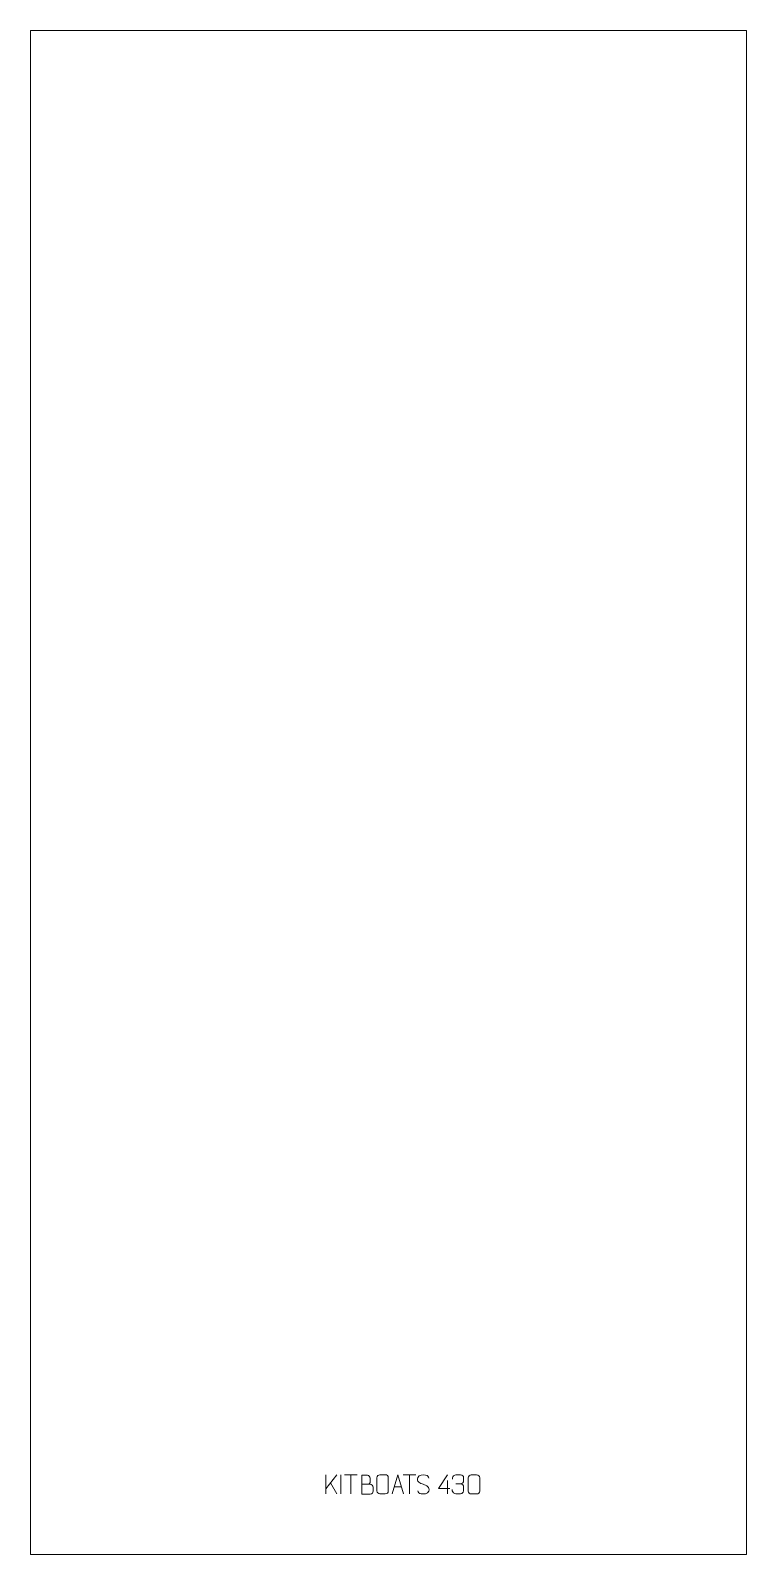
# Model space of a CAD drawing. Header units: millimetres. Extents: x -470 to 470, y -1650 to 350.
import ezdxf

# ---------------------------------------------------------------- set-up
doc = ezdxf.new("R2010")
doc.units = ezdxf.units.MM
doc.header["$MEASUREMENT"] = 0
doc.layers.add('layer 1', color=7, linetype='Continuous')

msp = doc.modelspace()

# ---------------------------------------------------------------- linework, layer by layer
at = {"layer": 'layer 1', "color": 242, "lineweight": 9}
msp.add_open_spline([(469.9996, -1649.9994), (469.9996, -1649.9994), (-469.9996, -1649.9994), (-469.9996, -1649.9994), (-469.9996, -1649.9994), (-469.9996, -1649.9994), (-469.9996, 350.0003), (-469.9996, 350.0003), (-469.9996, 350.0003), (-469.9996, 350.0003), (469.9996, 350.0003), (469.9996, 350.0003), (469.9996, 350.0003), (469.9996, 350.0003), (469.9996, -1649.9994), (469.9996, -1649.9994)], degree=3, knots=[0, 0, 0, 0, 0.2, 0.2, 0.2, 0.2, 0.4, 0.4, 0.4, 0.4, 0.6, 0.6, 0.6, 0.6, 1, 1, 1, 1], dxfattribs=at)
at = {"layer": 'layer 1', "color": 250, "lineweight": 9}
for points in [[(-82.4125, -1545.3768), (-82.4125, -1545.3768), (-82.4125, -1570.3304), (-82.4125, -1570.3304)], [(-68.0363, -1545.3768), (-68.0363, -1545.3768), (-82.4125, -1564.0165), (-82.4125, -1564.0165)], [(-67.711, -1570.2346), (-67.711, -1570.2346), (-76.1815, -1555.921), (-76.1815, -1555.921)], [(-62.4125, -1545.3665), (-62.4125, -1545.3665), (-62.4125, -1570.3406), (-62.4125, -1570.3406)], [(-57.9061, -1545.4003), (-57.9061, -1545.4003), (-40.9189, -1545.4003), (-40.9189, -1545.4003)], [(-49.4123, -1570.3303), (-49.4123, -1570.3303), (-49.4123, -1545.3768), (-49.4123, -1545.3768)], [(19.0939, -1545.4003), (19.0939, -1545.4003), (36.0811, -1545.4003), (36.0811, -1545.4003)], [(27.5877, -1570.3303), (27.5877, -1570.3303), (27.5877, -1545.3768), (27.5877, -1545.3768)], [(77.6333, -1552.8017), (77.6333, -1552.8017), (77.6333, -1570.4664), (77.6333, -1570.4664)], [(88.5315, -1557.3321), (88.5315, -1557.3321), (94.7279, -1557.3321), (94.7279, -1557.3321)], [(7.4772, -1561.0812), (7.4772, -1561.0812), (16.9729, -1561.0812), (16.9729, -1561.0812)]]:
    msp.add_open_spline(points, degree=3, dxfattribs=at)
for points, knots in [([(-34.845, -1557.8539), (-31.2064, -1557.8535), (-27.6193, -1557.8535), (-23.9799, -1557.8539), (-23.9799, -1557.8539), (-22.0045, -1557.8712), (-20.0809, -1559.6073), (-20.0809, -1561.6569), (-20.0809, -1561.6569), (-20.0813, -1562.7855), (-20.0813, -1565.8349), (-20.0809, -1566.9638), (-20.0809, -1566.9638), (-20.0633, -1568.8217), (-21.6054, -1570.8356), (-23.9269, -1570.8187), (-23.9269, -1570.8187), (-27.5667, -1570.8183), (-31.2061, -1570.8183), (-34.845, -1570.8187), (-34.845, -1570.8187), (-34.845, -1562.5004), (-34.845, -1554.1826), (-34.845, -1545.8651), (-34.845, -1545.8651), (-32.4713, -1545.8651), (-30.0972, -1545.8651), (-27.723, -1545.8651), (-27.723, -1545.8651), (-26.0422, -1545.8475), (-23.9454, -1547.758), (-23.9277, -1549.7204), (-23.9277, -1549.7204), (-23.9281, -1551.7865), (-23.9281, -1551.9325), (-23.9277, -1553.999), (-23.9277, -1553.999), (-23.9104, -1556.0651), (-25.7649, -1557.8712), (-27.7749, -1557.8539)], [0, 0, 0, 0, 0.090909091, 0.090909091, 0.090909091, 0.090909091, 0.181818182, 0.181818182, 0.181818182, 0.181818182, 0.272727273, 0.272727273, 0.272727273, 0.272727273, 0.363636364, 0.363636364, 0.363636364, 0.363636364, 0.454545455, 0.454545455, 0.454545455, 0.454545455, 0.545454545, 0.545454545, 0.545454545, 0.545454545, 0.636363636, 0.636363636, 0.636363636, 0.636363636, 0.727272727, 0.727272727, 0.727272727, 0.727272727, 0.818181818, 0.818181818, 0.818181818, 0.818181818, 1, 1, 1, 1]), ([(-11.3556, -1545.3546), (-8.9895, -1545.3546), (-6.623, -1545.3546), (-4.2565, -1545.3546), (-4.2565, -1545.3546), (-2.276, -1545.319), (-0.25, -1546.8133), (-0.2229, -1549.2554), (-0.2229, -1549.2554), (-0.2233, -1555.0128), (-0.2233, -1560.7706), (-0.2229, -1566.5288), (-0.2229, -1566.5288), (-0.365, -1568.8564), (-2.0714, -1570.3387), (-4.2565, -1570.3495), (-4.2565, -1570.3495), (-6.6289, -1570.3491), (-9.0013, -1570.3491), (-11.3733, -1570.3495), (-11.3733, -1570.3495), (-13.3318, -1570.4551), (-15.3382, -1568.5672), (-15.3268, -1566.5462), (-15.3268, -1566.5462), (-15.3264, -1560.7656), (-15.3264, -1554.9853), (-15.3268, -1549.2055), (-15.3268, -1549.2055), (-15.3225, -1547.0635), (-13.5454, -1545.341), (-11.3556, -1545.3546)], [0, 0, 0, 0, 0.111111111, 0.111111111, 0.111111111, 0.111111111, 0.222222222, 0.222222222, 0.222222222, 0.222222222, 0.333333333, 0.333333333, 0.333333333, 0.333333333, 0.444444444, 0.444444444, 0.444444444, 0.444444444, 0.555555556, 0.555555556, 0.555555556, 0.555555556, 0.666666667, 0.666666667, 0.666666667, 0.666666667, 0.777777778, 0.777777778, 0.777777778, 0.777777778, 1, 1, 1, 1]), ([(4.7546, -1570.3306), (4.7546, -1570.3306), (12.1256, -1545.3771), (12.1256, -1545.3771), (12.1256, -1545.3771), (12.1256, -1545.3771), (19.6955, -1570.3306), (19.6955, -1570.3306)], [0, 0, 0, 0, 0.333333333, 0.333333333, 0.333333333, 0.333333333, 1, 1, 1, 1]), ([(45.5875, -1557.8536), (41.3392, -1556.3832), (36.4311, -1554.5874), (38.4362, -1549.0671), (38.4362, -1549.0671), (39.9397, -1544.9272), (45.1533, -1545.3157), (48.7569, -1545.9168), (48.7569, -1545.9168), (51.6175, -1546.394), (52.4822, -1547.6072), (52.7928, -1549.6913)], [0, 0, 0, 0, 0.25, 0.25, 0.25, 0.25, 0.5, 0.5, 0.5, 0.5, 1, 1, 1, 1]), ([(45.5875, -1557.8537), (49.6061, -1559.5004), (54.6356, -1561.3887), (52.8016, -1566.749), (52.8016, -1566.749), (51.3418, -1571.0154), (46.431, -1570.7587), (42.7049, -1570.204), (42.7049, -1570.204), (39.9549, -1569.7942), (38.734, -1568.5807), (38.356, -1566.4685)], [0, 0, 0, 0, 0.25, 0.25, 0.25, 0.25, 0.5, 0.5, 0.5, 0.5, 1, 1, 1, 1]), ([(80.5774, -1563.5628), (80.5774, -1563.5628), (65.7557, -1563.5628), (65.7557, -1563.5628), (65.7557, -1563.5628), (65.7557, -1563.5628), (77.6333, -1545.4923), (77.6333, -1545.4923)], [0, 0, 0, 0, 0.333333333, 0.333333333, 0.333333333, 0.333333333, 1, 1, 1, 1]), ([(83.8218, -1551.0869), (83.8218, -1551.0869), (83.8218, -1549.2297), (83.8218, -1549.2297), (83.8218, -1549.2297), (83.8075, -1547.4878), (86.472, -1545.3697), (88.5311, -1545.3924), (88.5311, -1545.3924), (90.5952, -1545.3924), (92.6592, -1545.3924), (94.7229, -1545.3924), (94.7229, -1545.3924), (96.9174, -1545.3836), (98.5157, -1547.2304), (98.5601, -1549.1425), (98.5601, -1549.1425), (98.5597, -1550.5776), (98.5597, -1552.0127), (98.5601, -1553.4482), (98.5601, -1553.4482), (98.5115, -1555.1017), (96.9089, -1557.3317), (94.7106, -1557.3217), (94.7106, -1557.3217), (96.9143, -1557.3329), (98.5223, -1559.1361), (98.5763, -1561.1956), (98.5763, -1561.1956), (98.5759, -1562.9803), (98.5759, -1564.765), (98.5763, -1566.5501), (98.5763, -1566.5501), (98.5864, -1568.6115), (96.5315, -1570.3746), (94.7106, -1570.3665), (94.7106, -1570.3665), (92.6453, -1570.3662), (90.5801, -1570.3662), (88.5145, -1570.3665), (88.5145, -1570.3665), (86.3459, -1570.355), (83.8149, -1567.9548), (83.7963, -1566.493), (83.7963, -1566.493), (83.7963, -1566.493), (83.7963, -1564.5844), (83.7963, -1564.5844)], [0, 0, 0, 0, 0.076923077, 0.076923077, 0.076923077, 0.076923077, 0.153846154, 0.153846154, 0.153846154, 0.153846154, 0.230769231, 0.230769231, 0.230769231, 0.230769231, 0.307692308, 0.307692308, 0.307692308, 0.307692308, 0.384615385, 0.384615385, 0.384615385, 0.384615385, 0.461538462, 0.461538462, 0.461538462, 0.461538462, 0.538461538, 0.538461538, 0.538461538, 0.538461538, 0.615384615, 0.615384615, 0.615384615, 0.615384615, 0.692307692, 0.692307692, 0.692307692, 0.692307692, 0.769230769, 0.769230769, 0.769230769, 0.769230769, 0.846153846, 0.846153846, 0.846153846, 0.846153846, 1, 1, 1, 1]), ([(108.6212, -1545.5383), (110.9873, -1545.5383), (113.3538, -1545.5383), (115.7203, -1545.5383), (115.7203, -1545.5383), (117.7008, -1545.5027), (119.7268, -1546.997), (119.7539, -1549.4391), (119.7539, -1549.4391), (119.7535, -1555.1965), (119.7535, -1560.9543), (119.7539, -1566.7125), (119.7539, -1566.7125), (119.6118, -1569.0401), (117.9054, -1570.5224), (115.7203, -1570.5332), (115.7203, -1570.5332), (113.3479, -1570.5328), (110.9755, -1570.5328), (108.6035, -1570.5332), (108.6035, -1570.5332), (106.645, -1570.6388), (104.6386, -1568.7509), (104.65, -1566.7299), (104.65, -1566.7299), (104.6504, -1560.9493), (104.6504, -1555.169), (104.65, -1549.3892), (104.65, -1549.3892), (104.6543, -1547.2472), (106.4314, -1545.5247), (108.6212, -1545.5383)], [0, 0, 0, 0, 0.111111111, 0.111111111, 0.111111111, 0.111111111, 0.222222222, 0.222222222, 0.222222222, 0.222222222, 0.333333333, 0.333333333, 0.333333333, 0.333333333, 0.444444444, 0.444444444, 0.444444444, 0.444444444, 0.555555556, 0.555555556, 0.555555556, 0.555555556, 0.666666667, 0.666666667, 0.666666667, 0.666666667, 0.777777778, 0.777777778, 0.777777778, 0.777777778, 1, 1, 1, 1])]:
    msp.add_open_spline(points, degree=3, knots=knots, dxfattribs=at)

doc.saveas('drawing.dxf')
